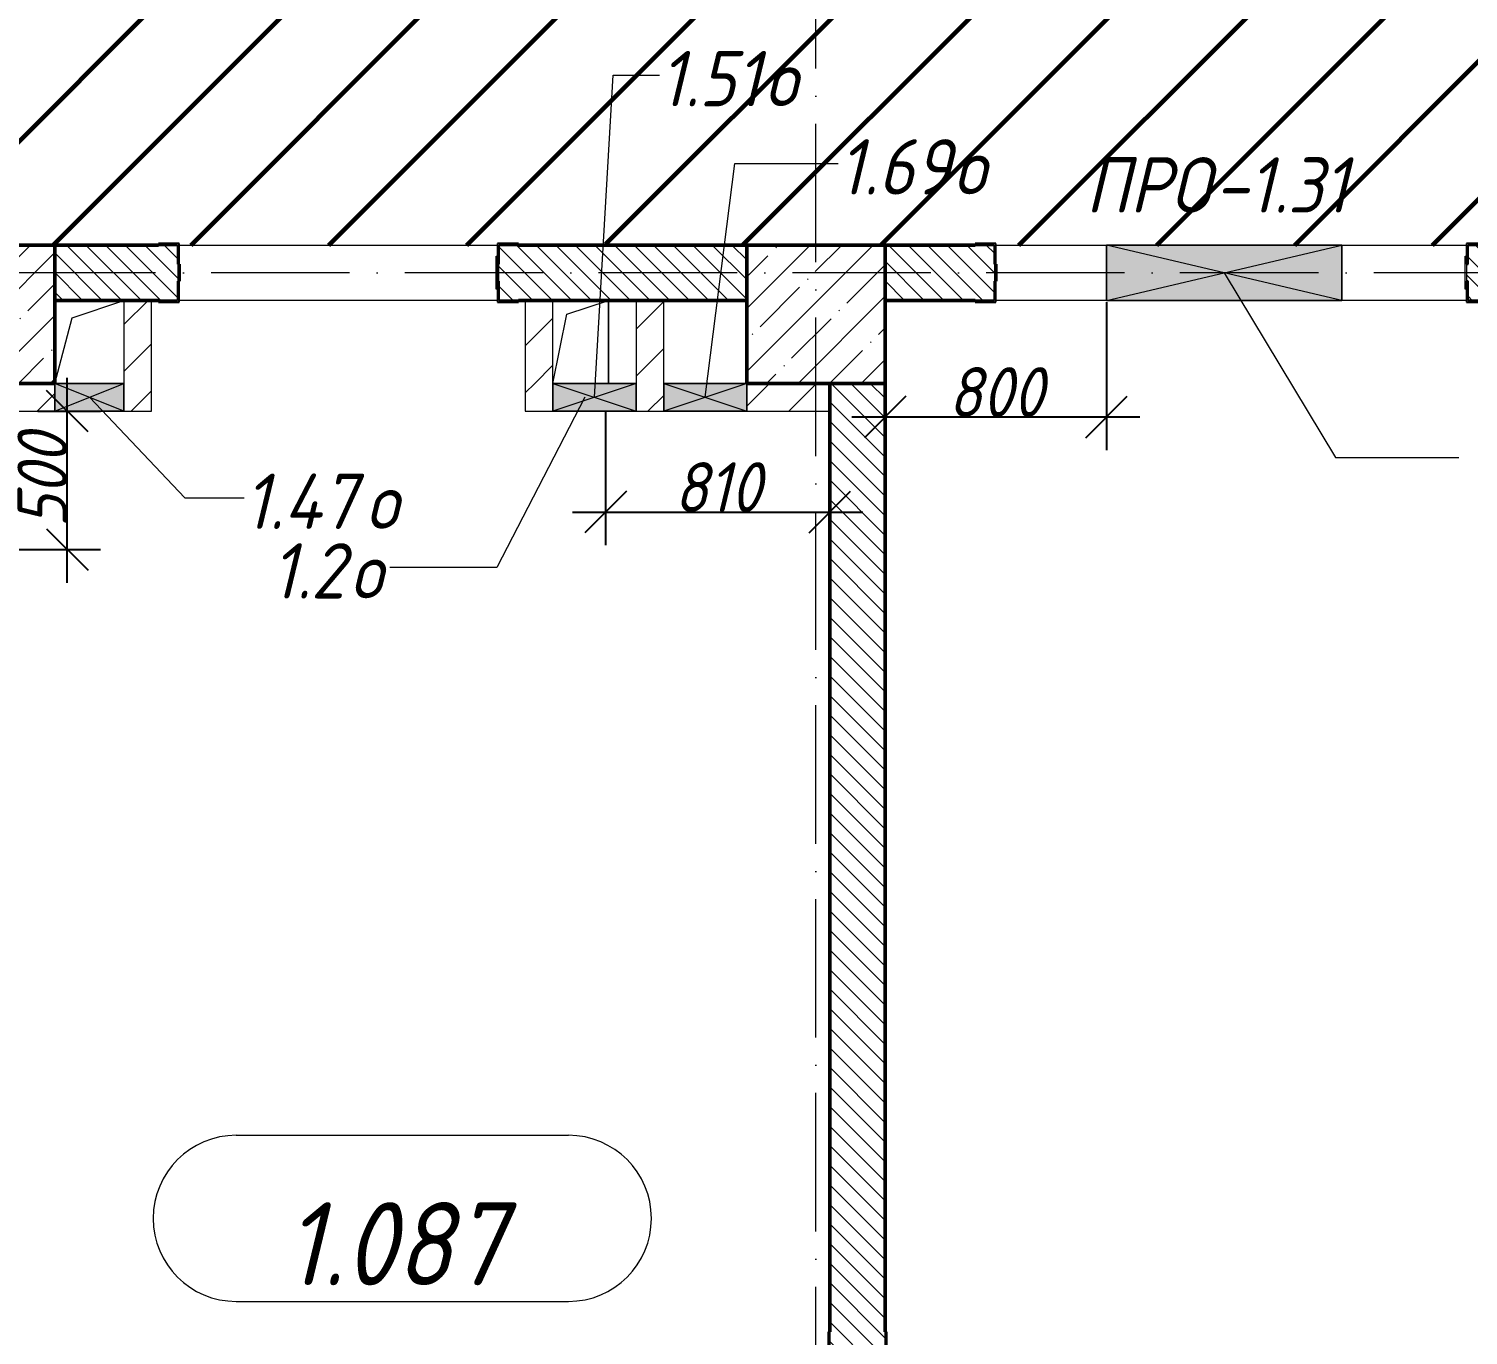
# Model space of a CAD drawing. Header units: millimetres. Extents: x -606178 to 312196, y -19338 to 632709.
# Drawn here: x -366075 to -360874, y 453938 to 458656 of the extents above; entities that cross this region are included whole.
import ezdxf

# ---------------------------------------------------------------- set-up
doc = ezdxf.new("R2010")
doc.units = ezdxf.units.MM
doc.linetypes.add('50_200_ШТРИХ_1Т_ш5_п1_п1_', pattern=[700, 500, -100, 0, -100])
for name, color, linetype, lineweight in [('6.4.1) Окр пт с инж. ПТ2.16', 3, 'Continuous', 60), ('A-____-____-DIMS', 7, 'Continuous', 9), ('A-DETL-GENF-OTLN', 7, 'Continuous', 9), ('A-FLOR-____-OTLN', 7, 'Continuous', 9), ('A-GENM-____-IDEN', 7, 'Continuous', 9), ('A-GENM-____-MCUT', 7, 'Continuous', 25), ('A-GENM-____-OTLN', 7, 'Continuous', 9), ('A-GENM-____-OTLN-1', 7, 'Continuous', 25), ('A-GLAZ-____-IDEN', 7, 'Continuous', 9), ('A-GLAZ-____-OTLN', 7, 'Continuous', 9), ('A-WALL-____-MCUT-2', 7, 'Continuous', 50), ('A-WALL-____-PATT-1', 7, 'Continuous', 9), ('A-WALL-FNSH-MCUT-1', 7, 'Continuous', 9), ('I-WALL-____-OTLN', 7, 'Continuous', 9), ('S-COLS-____-MCUT', 7, 'Continuous', 50), ('S-COLS-____-OTLN', 7, 'Continuous', 9), ('S-GRID-____-OTLN-1', 7, '50_200_ШТРИХ_1Т_ш5_п1_п1_', 9)]:
    doc.layers.add(name, color=color, linetype=linetype, lineweight=lineweight)
doc.layers.add('A-AREA-IDEN-1', color=7, linetype='Continuous', lineweight=9, true_color=0x000000)
doc.styles.add('ISOCPEUR_I', font='isocpeui.ttf', dxfattribs={"width": 0.9, "height": 2.5})
doc.styles.add('ISOCPEUR_I_10', font='isocpeui.ttf', dxfattribs={"width": 0.9, "height": 180})
doc.styles.add('ISOCPEUR_I_9', font='isocpeui.ttf', dxfattribs={"width": 0.9, "height": 250})
doc.dimstyles.new('ISO-1_8_0_9К_СРЕДНИЙ_Кладочные_3', dxfattribs={"dimscale": 304.8, "dimtxt": 179.276612, "dimasz": 0.492126, "dimexe": 0.393701, "dimexo": 0, "dimgap": 0, "dimtad": 1, "dimdec": 3, "dimrnd": 0.001, "dimdsep": 46, "dimtxsty": 'ISOCPEUR_I_10', "dimblk1": 'OBLIQUE', "dimblk2": 'OBLIQUE', "dimsah": 1, "dimcen": 0.09, "dimdle": 0.393701, "dimazin": 0, "dimtfac": 1, "dimtdec": 4, "dimtix": 1, "dimtmove": 0, "dimatfit": 3, "dimfxl": 1, "dimtvp": 1, "dimtolj": 1, "dimtzin": 0, "dimarcsym": 2})
pattern_1 = [(135, (-425830.77, 451794.26), (-35.35534, -35.35534), [])]
pattern_2 = [(45, (-425830.77, 451794.26), (-84.85281, 84.85281), [])]

# ---------------------------------------------------------------- blocks, each defined once
blk = doc.blocks.new('BSC_Колонна _Прямоугольная - 500х500-V61-АР1_План отверстий 1 этажа в осях 1-64_А-ГГ')
at = {"layer": 'S-COLS-____-OTLN'}
h = blk.add_hatch(dxfattribs=at)
h.set_pattern_fill('FP_93', color=256, style=0, pattern_type=2)
h.set_pattern_definition([(45, (-59600, -5831.04), (-114.04925, 114.04925), []), (45, (-59485.95, -5831.04), (-114.04925, 114.04925), [201.613, -40.323, 3.353, -36.97])])
h.paths.add_polyline_path([(-250, -250), (250, -250), (250, 250), (-250, 250)], flags=0)
at = {"layer": 'S-COLS-____-MCUT'}
for p, q in [((250, 250), (-250, 250)), ((-250, 250), (-250, -250)), ((250, -250), (250, 250)), ((-250, -250), (250, -250))]:
    blk.add_line(p, q, dxfattribs=at)
blk = doc.blocks.new('BSC_Колонна _Прямоугольная - 500х500-V101-АР1_План отверстий 1 этажа в осях 1-64_А-ГГ')
at = {"layer": 'S-COLS-____-OTLN'}
h = blk.add_hatch(dxfattribs=at)
h.set_pattern_fill('FP_133', color=256, style=0, pattern_type=2)
h.set_pattern_definition([(45, (-62600, -5831.04), (-114.04925, 114.04925), []), (45, (-62485.95, -5831.04), (-114.04925, 114.04925), [201.613, -40.323, 3.353, -36.97])])
h.paths.add_polyline_path([(-250, -250), (250, -250), (250, 250), (-250, 250)], flags=0)
at = {"layer": 'S-COLS-____-MCUT'}
for p, q in [((250, 250), (-250, 250)), ((-250, 250), (-250, -250)), ((250, -250), (250, 250)), ((-250, -250), (250, -250))]:
    blk.add_line(p, q, dxfattribs=at)
blk = doc.blocks.new('Фахверк_СКБ_Уголок - 200_4010-27904286-АР1_План отверстий 1 этажа в осях 1-64_А-ГГ')
at = {"layer": 'A-GENM-____-MCUT'}
for p, q in [((200, 156), (125, 156)), ((125, 156), (125, 81)), ((131, 81), (131, 150)), ((131, 150), (200, 150)), ((200, 150), (200, 156)), ((125, 81), (131, 81)), ((131, 19), (125, 19)), ((125, 19), (125, -56)), ((131, -50), (131, 19)), ((200, -50), (131, -50)), ((200, -56), (200, -50)), ((125, -56), (200, -56))]:
    blk.add_line(p, q, dxfattribs=at)
blk = doc.blocks.new('Фахверк_СКБ_Уголок - 200_3600-27915153-АР1_План отверстий 1 этажа в осях 1-64_А-ГГ')
at = {"layer": 'A-GENM-____-MCUT'}
for p, q in [((125, 156), (50, 156)), ((50, 156), (50, 150)), ((50, 150), (119, 150)), ((119, 150), (119, 81)), ((125, 81), (125, 156)), ((119, 81), (125, 81)), ((125, 19), (119, 19)), ((119, 19), (119, -50)), ((125, -56), (125, 19)), ((119, -50), (50, -50)), ((50, -50), (50, -56)), ((50, -56), (125, -56))]:
    blk.add_line(p, q, dxfattribs=at)
blk = doc.blocks.new('154_Стойка_СКБ_Уголок - СМ-2530_200-28213945-АР1_План отверстий 1 этажа в осях 1-64_А-ГГ')
at = {"layer": 'A-GENM-____-MCUT'}
for p, q in [((125, 156), (125, 81)), ((200, 156), (125, 156)), ((131, 81), (131, 150)), ((131, 150), (200, 150)), ((200, 150), (200, 156)), ((125, 81), (131, 81)), ((131, 19), (125, 19)), ((125, 19), (125, -56)), ((131, -50), (131, 19)), ((200, -50), (131, -50)), ((200, -56), (200, -50)), ((125, -56), (200, -56))]:
    blk.add_line(p, q, dxfattribs=at)
blk = doc.blocks.new('Стойка_Влож_Полоса боковая - Полоса-28213942-АР1_План отверстий 1 этажа в осях 1-64_А-ГГ')
at = {"layer": 'A-GENM-____-OTLN'}
for p, q in [((-5, 60), (0, 60)), ((-5, -60), (-5, 60)), ((0, 31), (0, -31)), ((0, -60), (-5, -60))]:
    blk.add_line(p, q, dxfattribs=at)
blk = doc.blocks.new('154_Стойка_СКБ_Уголок - СМ-2230_200-28216496-АР1_План отверстий 1 этажа в осях 1-64_А-ГГ')
at = {"layer": 'A-GENM-____-MCUT'}
for p, q in [((125, 156), (125, 81)), ((200, 156), (125, 156)), ((131, 81), (131, 150)), ((131, 150), (200, 150)), ((200, 150), (200, 156)), ((125, 81), (131, 81)), ((131, 19), (125, 19)), ((125, 19), (125, -56)), ((131, -50), (131, 19)), ((200, -50), (131, -50)), ((200, -56), (200, -50)), ((125, -56), (200, -56))]:
    blk.add_line(p, q, dxfattribs=at)
blk = doc.blocks.new('Стойка_Влож_Полоса боковая - Полоса-V151-АР1_План отверстий 1 этажа в осях 1-64_А-ГГ')
at = {"layer": 'A-GENM-____-OTLN'}
for p, q in [((-5, 60), (0, 60)), ((-5, -60), (-5, 60)), ((0, -60), (-5, -60))]:
    blk.add_line(p, q, dxfattribs=at)
blk = doc.blocks.new('AR_Отверстие прямоугольное _в плите_ - AR_Отверстие прямоугольное _в плите_-V204-АР1_План отверстий 1 этажа в осях 1-64_А-ГГ')
at = {"layer": 'A-GENM-____-OTLN'}
for p, q in [((-62.5, 87.5), (125, 150)), ((-125, -150), (-62.5, 87.5))]:
    blk.add_line(p, q, dxfattribs=at)
blk = doc.blocks.new('AR_Отверстие прямоугольное _в плите_ - AR_Отверстие прямоугольное _в плите_-V205-АР1_План отверстий 1 этажа в осях 1-64_А-ГГ')
at = {"layer": 'A-GENM-____-OTLN'}
for p, q in [((-50, 100), (100, 150)), ((100, -150), (100, 150)), ((-100, -150), (-50, 100))]:
    blk.add_line(p, q, dxfattribs=at)
blk = doc.blocks.new('AR_Отверстие прямоугольное _в стене__БезПР - AR_Отверстие прямоугольное _в стене__БезПР-36428461-АР1_План отверстий 1 этажа в осях 1-64_А-ГГ')
at = {"layer": 'A-GLAZ-____-OTLN'}
blk.add_hatch(color=256, dxfattribs=at).paths.add_polyline_path([(-150, -50), (150, -50), (150, 50), (-150, 50)], flags=0)
at = {"layer": 'A-DETL-GENF-OTLN'}
for p, q in [((-150, -50), (-150, 50)), ((-150, 50), (150, 50)), ((150, 50), (-150, -50)), ((-150, 50), (150, -50)), ((150, 50), (-150, 50)), ((-150, 50), (-150, -50)), ((150, 50), (150, -50)), ((150, -50), (150, 50)), ((150, -50), (-150, -50)), ((-150, -50), (150, -50))]:
    blk.add_line(p, q, dxfattribs=at)
blk = doc.blocks.new('AR_Отверстие прямоугольное _в стене__БезПР - AR_Отверстие прямоугольное _в стене__БезПР-36428955-АР1_План отверстий 1 этажа в осях 1-64_А-ГГ')
at = {"layer": 'A-GLAZ-____-OTLN'}
blk.add_hatch(color=256, dxfattribs=at).paths.add_polyline_path([(-103.8, 50), (-125, 50), (-125, -50), (125, -50), (125, 50)], flags=0)
at = {"layer": 'A-DETL-GENF-OTLN'}
for p, q in [((-125, -50), (-125, 50)), ((-125, 50), (125, 50)), ((125, 50), (-125, -50)), ((-125, 50), (125, -50)), ((125, 50), (-125, 50)), ((-125, 50), (-125, -50)), ((125, 50), (125, -50)), ((125, -50), (125, 50)), ((125, -50), (-125, -50)), ((-125, -50), (125, -50))]:
    blk.add_line(p, q, dxfattribs=at)
at = {"layer": 'A-GLAZ-____-OTLN'}
blk.add_line((125, 50), (-125, 50), dxfattribs=at)
blk = doc.blocks.new('AR_Отверстие прямоугольное _в стене__БезПР - AR_Отверстие прямоугольное _в стене__БезПР-36428966-АР1_План отверстий 1 этажа в осях 1-64_А-ГГ')
at = {"layer": 'A-GLAZ-____-OTLN'}
blk.add_hatch(color=256, dxfattribs=at).paths.add_polyline_path([(150, 50), (-150, 50), (-150, -50), (150, -50)], flags=0)
at = {"layer": 'A-DETL-GENF-OTLN'}
for p, q in [((-150, -50), (-150, 50)), ((-150, 50), (150, 50)), ((150, 50), (-150, -50)), ((-150, 50), (150, -50)), ((150, 50), (-150, 50)), ((-150, 50), (-150, -50)), ((150, 50), (150, -50)), ((150, -50), (150, 50)), ((150, -50), (-150, -50)), ((-150, -50), (150, -50))]:
    blk.add_line(p, q, dxfattribs=at)
at = {"layer": 'A-GLAZ-____-OTLN'}
blk.add_line((150, 50), (-150, 50), dxfattribs=at)
blk = doc.blocks.new('AR_Отверстие прямоугольное _в стене_ - AR_Отверстие прямоугольное _в стене__ОВ-36666481-АР1_План отверстий 1 этажа в осях 1-64_А-ГГ')
at = {"layer": 'A-GLAZ-____-OTLN'}
blk.add_hatch(color=256, dxfattribs=at).paths.add_polyline_path([(-425, 100), (-425, -100), (425, -100), (425, 100)], flags=0)
at = {"layer": 'A-DETL-GENF-OTLN'}
for p, q in [((-425, -100), (-425, 100)), ((-425, 100), (425, 100)), ((425, 100), (-425, -100)), ((-425, 100), (425, -100)), ((425, 100), (-425, 100)), ((-425, 100), (-425, -100)), ((425, 100), (425, -100)), ((425, -100), (425, 100)), ((425, -100), (-425, -100)), ((-425, -100), (425, -100))]:
    blk.add_line(p, q, dxfattribs=at)
blk = doc.blocks.new('_Oblique')
at = {"color": 0, "linetype": 'ByBlock', "lineweight": -2}
blk.add_line((-0.5, -0.5), (0.5, 0.5), dxfattribs=at)
blk = doc.blocks.new('*D4293')
at = {"layer": 'A-____-____-DIMS', "color": 0, "lineweight": -2, "transparency": 16777216}
for p, q in [((-362180.8, 457669.3), (-362180.8, 457134.2)), ((-362980.8, 457375.3), (-362980.8, 457134.2)), ((-363100.8, 457254.2), (-362060.8, 457254.2))]:
    blk.add_line(p, q, dxfattribs=at)
at = {"layer": 'Defpoints', "color": 0, "transparency": 16777216}
for p in [(-362180.8, 457669.3), (-362980.8, 457375.3), (-362180.8, 457254.2)]:
    blk.add_point(p, dxfattribs=at)
at = {"layer": 'A-____-____-DIMS', "color": 0, "lineweight": -2, "transparency": 16777216, "xscale": 150, "yscale": 150, "zscale": 150, "rotation": 180}
blk.add_blockref('_Oblique', (-362980.8, 457254.2), dxfattribs=at)
at = {"layer": 'A-____-____-DIMS', "color": 0, "lineweight": -2, "transparency": 16777216, "xscale": 150, "yscale": 150, "zscale": 150}
blk.add_blockref('_Oblique', (-362180.8, 457254.2), dxfattribs=at)
at = {"layer": 'A-____-____-DIMS', "color": 0, "transparency": 16777216, "insert": (-362580.8, 457344.2), "char_height": 180, "width": 409.578, "attachment_point": 5, "style": 'ISOCPEUR_I_10'}
blk.add_mtext('\\A1;800', dxfattribs=at)
blk = doc.blocks.new('*D4294')
at = {"layer": 'A-____-____-DIMS', "color": 0, "lineweight": -2, "transparency": 16777216}
for p, q in [((-365935.7, 456655.3), (-365935.7, 457395.3)), ((-366041.8, 457275.3), (-365815.7, 457275.3)), ((-366280.8, 456775.3), (-365815.7, 456775.3))]:
    blk.add_line(p, q, dxfattribs=at)
at = {"layer": 'Defpoints', "color": 0, "transparency": 16777216}
for p in [(-366041.8, 457275.3), (-365935.7, 457275.3), (-366280.8, 456775.3)]:
    blk.add_point(p, dxfattribs=at)
at = {"layer": 'A-____-____-DIMS', "color": 0, "lineweight": -2, "transparency": 16777216, "xscale": 150, "yscale": 150, "zscale": 150}
for p, rotation in [((-365935.7, 457275.3), 90), ((-365935.7, 456775.3), 270)]:
    blk.add_blockref('_Oblique', p, dxfattribs=dict(at, rotation=rotation))
at = {"layer": 'A-____-____-DIMS', "color": 0, "transparency": 16777216, "insert": (-366025.7, 457025.3), "char_height": 180, "width": 409.578, "attachment_point": 5, "rotation": 90, "style": 'ISOCPEUR_I_10'}
blk.add_mtext('\\A1;500', dxfattribs=at)
blk = doc.blocks.new('*D4295')
at = {"layer": 'A-____-____-DIMS', "color": 0, "lineweight": -2, "transparency": 16777216}
for p, q in [((-363990.8, 457275.3), (-363990.8, 456790.7)), ((-363180.8, 457275.3), (-363180.8, 456790.7)), ((-364110.8, 456910.7), (-363060.8, 456910.7))]:
    blk.add_line(p, q, dxfattribs=at)
at = {"layer": 'Defpoints', "color": 0, "transparency": 16777216}
for p in [(-363990.8, 457275.3), (-363180.8, 457275.3), (-363180.8, 456910.7)]:
    blk.add_point(p, dxfattribs=at)
at = {"layer": 'A-____-____-DIMS', "color": 0, "lineweight": -2, "transparency": 16777216, "xscale": 150, "yscale": 150, "zscale": 150, "rotation": 180}
blk.add_blockref('_Oblique', (-363990.8, 456910.7), dxfattribs=at)
at = {"layer": 'A-____-____-DIMS', "color": 0, "lineweight": -2, "transparency": 16777216, "xscale": 150, "yscale": 150, "zscale": 150}
blk.add_blockref('_Oblique', (-363180.8, 456910.7), dxfattribs=at)
at = {"layer": 'A-____-____-DIMS', "color": 0, "transparency": 16777216, "insert": (-363585.8, 457000.7), "char_height": 180, "width": 368.207, "attachment_point": 5, "style": 'ISOCPEUR_I_10'}
blk.add_mtext('\\A1;810', dxfattribs=at)
blk = doc.blocks.new('AAR_СКБ_Марка_помещения_1_5 ммп - Номер _ Площадь-27962135-АИ_План этажа_Стены_1')
at = {"layer": 'A-AREA-IDEN-1'}
for p, q in [((-2.987, 3), (3.013, 3)), ((-2.987, 0), (3.013, 0))]:
    blk.add_line(p, q, dxfattribs=at)
for centre, start, end in [((-2.987, 1.5), 90, 270), ((3.013, 1.5), 270, 90)]:
    blk.add_arc(centre, 1.5, start, end, dxfattribs=at)

msp = doc.modelspace()

# ---------------------------------------------------------------- hatches: boundary and pattern name
at = {"layer": '6.4.1) Окр пт с инж. ПТ2.16'}
h = msp.add_hatch(dxfattribs=at)
h.set_pattern_fill('ANSI31', color=256, scale=111)
h.paths.add_polyline_path([(-353980.7712, 460775.3011), (-354480.7712, 460775.3011), (-354480.7712, 461025.3011), (-356280.7712, 461025.3011), (-356280.7712, 460775.3011), (-356980.7712, 460775.3011), (-357480.7712, 460775.3011), (-357480.7712, 460925.3011), (-357680.7712, 460925.3011), (-357680.7712, 461025.3011), (-357755.7712, 461025.3011), (-357755.7712, 461019.3011), (-357830.7712, 461019.3011), (-359630.7712, 461025.3011), (-359630.7712, 461019.3011), (-359705.7712, 461019.3011), (-360755.7712, 461025.3011), (-360755.7712, 461019.3011), (-360830.7712, 461019.3011), (-360830.7712, 461025.3011), (-362630.7712, 461025.3011), (-362630.7712, 461019.3011), (-362705.7712, 461019.3011), (-362780.7712, 461020.9375), (-362780.7712, 460925.3011), (-362980.7712, 460925.3011), (-362980.7712, 460775.3011), (-363480.7712, 460775.3011), (-363480.7712, 460925.3011), (-363680.7712, 460925.3011), (-363680.7712, 461025.3011), (-363755.7712, 461025.3011), (-363755.7712, 461019.3011), (-363830.7712, 461019.3011), (-363830.7712, 461025.3011), (-365980.7712, 461025.3011), (-365980.7712, 460775.3011), (-366480.7712, 460775.3011), (-366480.7712, 460925.3011), (-366680.7712, 460925.3011), (-366680.7712, 461025.3011), (-371630.7712, 461025.3011), (-371630.7712, 461019.3011), (-371705.7712, 461019.3011), (-371780.7712, 461020.9375), (-371780.7712, 460925.3011), (-371980.7712, 460925.3011), (-371980.7712, 460775.3011), (-372480.7712, 460775.3011), (-372480.7712, 460925.3011), (-372680.7712, 460925.3011), (-372680.7712, 461025.3011), (-372755.7712, 461025.3011), (-372755.7712, 461019.3011), (-372830.7712, 461019.3011), (-372830.7712, 461025.3011), (-374630.7712, 461025.3011), (-374630.7712, 461019.3011), (-374705.7712, 461019.3011), (-374980.7712, 461025.3011), (-374980.7712, 460775.3011), (-375480.7712, 460775.3011), (-375480.7712, 460925.3011), (-375680.7712, 460925.3011), (-375680.7712, 461025.3011), (-375755.7712, 461025.3011), (-375755.7712, 461019.3011), (-375830.7712, 461019.3011), (-375830.7712, 461025.3011), (-377630.7712, 461025.3011), (-377630.7712, 461019.3011), (-377705.7712, 461019.3011), (-378755.7712, 461025.3011), (-378755.7712, 461019.3011), (-378830.7712, 461019.3011), (-380630.7712, 461025.3011), (-380630.7712, 461019.3011), (-380705.7712, 461019.3011), (-380780.7712, 461020.9375), (-380780.7712, 460925.3011), (-380980.7712, 460925.3011), (-380980.7712, 460775.3011), (-380980.7712, 460225.3011), (-380980.7712, 459725.3011), (-380980.7712, 458575.3011), (-380980.7712, 457875.3011), (-380680.7712, 457875.3011), (-380280.7712, 457875.3011), (-380055.7712, 457875.3011), (-380055.7712, 457881.3011), (-379980.7712, 457881.3011), (-379950.7712, 457875.3011), (-379980.7712, 457875.3011), (-379980.7712, 457835.3011), (-379975.7712, 457835.3011), (-379975.7712, 457715.3011), (-379980.119, 457675.3011), (-379080.7712, 457675.3011), (-379080.7712, 457715.3011), (-379085.7712, 457715.3011), (-379085.7712, 457835.3011), (-379080.7712, 457881.3011), (-379005.7712, 457881.3011), (-377155.7712, 457875.3011), (-377155.7712, 457881.3011), (-377080.7712, 457881.3011), (-377050.7712, 457875.3011), (-377080.7712, 457875.3011), (-377080.7712, 457835.3011), (-377075.7712, 457835.3011), (-377075.7712, 457715.3011), (-377080.119, 457675.3011), (-376180.7712, 457675.3011), (-376180.7712, 457715.3011), (-376185.7712, 457715.3011), (-376185.7712, 457835.3011), (-376180.7712, 457881.3011), (-376105.7712, 457881.3011), (-375480.7712, 457875.3011), (-374980.7712, 457875.3011), (-373980.7712, 457875.3011), (-373480.7712, 457875.3011), (-372480.7712, 457875.3011), (-371955.7712, 457875.3011), (-371955.7712, 457881.3011), (-371880.7712, 457881.3011), (-371880.7712, 457875.3011), (-370180.7712, 457875.3011), (-370180.7712, 457881.3011), (-370105.7712, 457881.3011), (-369105.7712, 457875.3011), (-369105.7712, 457881.3011), (-369030.7712, 457881.3011), (-369030.7712, 457875.3011), (-367880.7712, 457875.3011), (-367880.7712, 457881.3011), (-367805.7712, 457881.3011), (-367580.7712, 457875.3011), (-366880.7712, 457875.3011), (-366480.7712, 457875.3011), (-365980.7712, 457875.3011), (-365605.7712, 457875.3011), (-365605.7712, 457881.3011), (-365530.7712, 457881.3011), (-365530.7712, 457875.3011), (-364380.7712, 457875.3011), (-364380.7712, 457881.3011), (-364305.7712, 457881.3011), (-363480.7712, 457875.3011), (-362980.7712, 457875.3011), (-362655.7712, 457875.3011), (-362655.7712, 457881.3011), (-362580.7712, 457881.3011), (-362580.7712, 457875.3011), (-362180.7712, 457875.3011), (-361330.7712, 457875.3011), (-360880.7712, 457875.3011), (-360880.7712, 457881.3011), (-360805.7712, 457881.3011), (-360205.7712, 457875.3011), (-360205.7712, 457881.3011), (-360130.7712, 457881.3011), (-360130.7712, 457835.3011), (-360125.7712, 457835.3011), (-360125.7712, 457715.3011), (-360130.119, 457675.3011), (-359230.7712, 457675.3011), (-359230.7712, 457715.3011), (-359235.7712, 457715.3011), (-359235.7712, 457835.3011), (-359230.7712, 457881.3011), (-359155.7712, 457881.3011), (-358105.7712, 457875.3011), (-357555.7712, 457875.3011), (-357480.7712, 457875.3011), (-356980.7712, 457875.3011), (-356855.7712, 457875.3011), (-356855.7712, 457881.3011), (-356780.7712, 457881.3011), (-356780.7712, 457806.3011), (-356780.7712, 457744.3011), (-356780.7712, 457675.3011), (-355880.7712, 457675.3011), (-355880.7712, 457715.3011), (-355885.7712, 457715.3011), (-355885.7712, 457835.3011), (-355880.7712, 457881.3011), (-355805.7712, 457881.3011), (-354480.7712, 457875.3011), (-353980.7712, 457875.3011)])
at = {"layer": 'A-WALL-____-PATT-1'}
h = msp.add_hatch(dxfattribs=at)
h.set_pattern_fill('FP_6', color=256, style=0, pattern_type=2)
h.set_pattern_definition(pattern_1)
h.paths.add_polyline_path([(-364305.7712, 457675.3011), (-363480.7712, 457675.3011), (-363480.7712, 457875.3011), (-364374.7712, 457875.3011), (-364374.7712, 457806.3011), (-364380.7712, 457806.3011), (-364380.7712, 457744.3011), (-364374.7712, 457744.3011), (-364374.7712, 457675.3011)], flags=0)
h.paths.add_polyline_path([(-365536.7712, 457675.3011), (-365536.7712, 457744.3011), (-365530.7712, 457744.3011), (-365530.7712, 457806.3011), (-365536.7712, 457806.3011), (-365536.7712, 457875.3011), (-365980.7712, 457875.3011), (-365980.7712, 457675.3011), (-365605.7712, 457675.3011)], flags=0)
h = msp.add_hatch(dxfattribs=at)
h.set_pattern_fill('FP_6', color=256, style=0, pattern_type=2)
h.set_pattern_definition(pattern_1)
h.paths.add_polyline_path([(-359224.7712, 457675.3011), (-358105.7712, 457675.3011), (-358105.7712, 457875.3011), (-359224.7712, 457875.3011), (-359224.7712, 457806.3011), (-359230.7712, 457806.3011), (-359230.7712, 457744.3011), (-359224.7712, 457744.3011), (-359224.7712, 457675.9868)], flags=0)
h.paths.add_polyline_path([(-357480.7712, 457675.3011), (-357480.7712, 457875.3011), (-357555.7712, 457875.3011), (-357555.7712, 457675.3011)], flags=0)
h.paths.add_polyline_path([(-360874.7712, 457675.3011), (-360136.7712, 457675.3011), (-360136.7712, 457744.3011), (-360130.7712, 457744.3011), (-360130.7712, 457806.3011), (-360136.7712, 457806.3011), (-360136.7712, 457875.3011), (-360874.7712, 457875.3011), (-360874.7712, 457806.3011), (-360880.7712, 457806.3011), (-360880.7712, 457744.3011), (-360874.7712, 457744.3011), (-360874.7712, 457715.3011)], flags=0)
h.paths.add_polyline_path([(-362586.7712, 457675.3011), (-362586.7712, 457744.3011), (-362580.7712, 457744.3011), (-362580.7712, 457806.3011), (-362586.7712, 457806.3011), (-362586.7712, 457875.3011), (-362980.7712, 457875.3011), (-362980.7712, 457675.3011), (-362655.7712, 457675.3011)], flags=0)
h = msp.add_hatch(dxfattribs=at)
h.set_pattern_fill('FP_4', color=256, style=0, pattern_type=2)
h.set_pattern_definition(pattern_2)
h.paths.add_polyline_path([(-365730.7712, 457375.3011), (-365630.7712, 457375.3011), (-365630.7712, 457675.3011), (-365730.7712, 457675.3011)], flags=0)
h = msp.add_hatch(dxfattribs=at)
h.set_pattern_fill('FP_4', color=256, style=0, pattern_type=2)
h.set_pattern_definition(pattern_2)
h.paths.add_polyline_path([(-364280.7712, 457375.3011), (-364180.7712, 457375.3011), (-364180.7712, 457675.3011), (-364280.7712, 457675.3011)], flags=0)
h = msp.add_hatch(dxfattribs=at)
h.set_pattern_fill('FP_4', color=256, style=0, pattern_type=2)
h.set_pattern_definition(pattern_2)
h.paths.add_polyline_path([(-363880.7712, 457375.3011), (-363780.7712, 457375.3011), (-363780.7712, 457675.3011), (-363880.7712, 457675.3011)], flags=0)
h = msp.add_hatch(dxfattribs=at)
h.set_pattern_fill('FP_4', color=256, style=0, pattern_type=2)
h.set_pattern_definition(pattern_2)
h.paths.add_polyline_path([(-366280.7712, 457275.3011), (-365980.7712, 457275.3011), (-365980.7712, 457375.3011), (-366280.7712, 457375.3011)], flags=0)
h.paths.add_polyline_path([(-365630.7712, 457275.3011), (-365630.7712, 457375.3011), (-365730.7712, 457375.3011), (-365730.7712, 457275.3011)], flags=0)
h = msp.add_hatch(dxfattribs=at)
h.set_pattern_fill('FP_4', color=256, style=0, pattern_type=2)
h.set_pattern_definition(pattern_2)
h.paths.add_polyline_path([(-363780.7712, 457275.3011), (-363780.7712, 457375.3011), (-363880.7712, 457375.3011), (-363880.7712, 457275.3011)], flags=0)
h.paths.add_polyline_path([(-364280.7712, 457275.3011), (-364180.7712, 457275.3011), (-364180.7712, 457375.3011), (-364280.7712, 457375.3011)], flags=0)
h.paths.add_polyline_path([(-363480.7712, 457275.3011), (-363180.7712, 457275.3011), (-363180.7712, 457375.3011), (-363480.7712, 457375.3011), (-363480.7712, 457325.3011)], flags=0)
h = msp.add_hatch(dxfattribs=at)
h.set_pattern_fill('FP_6', color=256, style=0, pattern_type=2)
h.set_pattern_definition(pattern_1)
h.paths.add_polyline_path([(-362980.7712, 450375.3011), (-362980.7712, 453875.3011), (-363049.7712, 453875.3011), (-363049.7712, 453881.3011), (-362980.7712, 453881.3011), (-362980.7712, 457375.3011), (-363180.7712, 457375.3011), (-363180.7712, 453881.3011), (-363111.7712, 453881.3011), (-363111.7712, 453875.3011), (-363180.7712, 453875.3011), (-363180.7712, 450375.3011), (-363100.7391, 450375.3011)], flags=0)

# ---------------------------------------------------------------- linework, layer by layer
at = {"layer": 'A-FLOR-____-OTLN'}
msp.add_line((-363980.7712, 457675.3011), (-363980.7712, 457375.3011), dxfattribs=at)
at = {"layer": 'A-GLAZ-____-IDEN'}
for p, q in [((-364030.7712, 457325.3011), (-363963.8251, 458488.6171)), ((-363963.8251, 458488.6171), (-363796.1006, 458488.6171)), ((-363630.7712, 457325.3011), (-363524.1068, 458170.1029)), ((-363524.1068, 458170.1029), (-363150.1039, 458170.1029)), ((-361755.7712, 457775.3011), (-361354.1529, 457107.8027)), ((-365855.7712, 457325.3011), (-365511.2226, 456962.0956)), ((-364065.7712, 457325.3011), (-364383.7614, 456710.8027)), ((-361354.1529, 457107.8027), (-360908.3001, 457107.8027)), ((-365511.2226, 456962.0956), (-365297.1017, 456962.0956)), ((-364383.7614, 456710.8027), (-364770.0439, 456710.8027))]:
    msp.add_line(p, q, dxfattribs=at)
at = {"layer": 'A-WALL-____-MCUT-2'}
for p, q in [((-365605.7712, 457875.3011), (-365980.7712, 457875.3011)), ((-363480.7712, 457875.3011), (-364305.7712, 457875.3011)), ((-362655.7712, 457875.3011), (-362980.7712, 457875.3011)), ((-365530.7712, 457744.3011), (-365530.7712, 457806.3011)), ((-364380.7712, 457806.3011), (-364380.7712, 457744.3011)), ((-362580.7712, 457744.3011), (-362580.7712, 457806.3011)), ((-365980.7712, 457675.3011), (-365605.7712, 457675.3011)), ((-364305.7712, 457675.3011), (-363480.7712, 457675.3011)), ((-362980.7712, 457675.3011), (-362655.7712, 457675.3011)), ((-363180.7712, 457375.3011), (-363180.7712, 453950.3011)), ((-362980.7712, 453950.3011), (-362980.7712, 457375.3011))]:
    msp.add_line(p, q, dxfattribs=at)
at = {"layer": 'A-WALL-FNSH-MCUT-1'}
for p, q in [((-365730.7712, 457675.3011), (-365730.7712, 457375.3011)), ((-365630.7712, 457275.3011), (-365630.7712, 457675.3011)), ((-364280.7712, 457675.3011), (-364280.7712, 457275.3011)), ((-364180.7712, 457375.3011), (-364180.7712, 457675.3011)), ((-363880.7712, 457675.3011), (-363880.7712, 457375.3011)), ((-363780.7712, 457375.3011), (-363780.7712, 457675.3011)), ((-366280.7712, 457275.3011), (-365980.7712, 457275.3011)), ((-365730.7712, 457275.3011), (-365630.7712, 457275.3011)), ((-364280.7712, 457275.3011), (-364180.7712, 457275.3011)), ((-363880.7712, 457275.3011), (-363780.7712, 457275.3011)), ((-363480.7712, 457275.3011), (-363180.7712, 457275.3011))]:
    msp.add_line(p, q, dxfattribs=at)
at = {"layer": 'I-WALL-____-OTLN'}
for p, q in [((-365530.7712, 457875.3011), (-364380.7712, 457875.3011)), ((-362580.7712, 457875.3011), (-362180.7712, 457875.3011)), ((-361330.7712, 457875.3011), (-360880.7712, 457875.3011)), ((-364380.7712, 457675.3011), (-365530.7712, 457675.3011)), ((-362180.7712, 457675.3011), (-362580.7712, 457675.3011)), ((-360880.7712, 457675.3011), (-361330.7712, 457675.3011))]:
    msp.add_line(p, q, dxfattribs=at)
at = {"layer": 'S-GRID-____-OTLN-1'}
for p, q in [((-363230.7712, 447311.6528), (-363230.7712, 461944.7985)), ((-335511.9839, 457775.3011), (-430499.5414, 457775.3011))]:
    msp.add_line(p, q, dxfattribs=at)

# ---------------------------------------------------------------- block references
at = {"layer": 'A-AREA-IDEN-1', "xscale": 199.9999999999999, "yscale": 199.9999999999999, "zscale": 199.9999999999999}
msp.add_blockref('AAR_СКБ_Марка_помещения_1_5 ммп - Номер _ Площадь-27962135-АИ_План этажа_Стены_1', (-364727.8068, 454059.6278), dxfattribs=at)
at = {"layer": 'A-GENM-____-OTLN'}
for name, p in [('Стойка_Влож_Полоса боковая - Полоса-V151-АР1_План отверстий 1 этажа в осях 1-64_А-ГГ', (-364380.7712, 457775.3011)), ('Стойка_Влож_Полоса боковая - Полоса-28213942-АР1_План отверстий 1 этажа в осях 1-64_А-ГГ', (-360880.7712, 457775.3011)), ('AR_Отверстие прямоугольное _в плите_ - AR_Отверстие прямоугольное _в плите_-V204-АР1_План отверстий 1 этажа в осях 1-64_А-ГГ', (-365855.7712, 457525.3011)), ('AR_Отверстие прямоугольное _в плите_ - AR_Отверстие прямоугольное _в плите_-V205-АР1_План отверстий 1 этажа в осях 1-64_А-ГГ', (-364080.7712, 457525.3011))]:
    msp.add_blockref(name, p, dxfattribs=at)
at = {"layer": 'A-GENM-____-OTLN-1'}
for name, p, rotation in [('154_Стойка_СКБ_Уголок - СМ-2230_200-28216496-АР1_План отверстий 1 этажа в осях 1-64_А-ГГ', (-365405.7712, 457825.3011), 180), ('Фахверк_СКБ_Уголок - 200_4010-27904286-АР1_План отверстий 1 этажа в осях 1-64_А-ГГ', (-362455.7712, 457825.3011), 180), ('Фахверк_СКБ_Уголок - 200_3600-27915153-АР1_План отверстий 1 этажа в осях 1-64_А-ГГ', (-363130.7712, 454000.3011), 269.9999999999999)]:
    msp.add_blockref(name, p, dxfattribs=dict(at, rotation=rotation))
for name, p in [('154_Стойка_СКБ_Уголок - СМ-2230_200-28216496-АР1_План отверстий 1 этажа в осях 1-64_А-ГГ', (-364505.7712, 457725.3011)), ('154_Стойка_СКБ_Уголок - СМ-2530_200-28213945-АР1_План отверстий 1 этажа в осях 1-64_А-ГГ', (-361005.7712, 457725.3011))]:
    msp.add_blockref(name, p, dxfattribs=at)
at = {"layer": 'A-GLAZ-____-OTLN', "rotation": 180}
for name, p in [('AR_Отверстие прямоугольное _в стене_ - AR_Отверстие прямоугольное _в стене__ОВ-36666481-АР1_План отверстий 1 этажа в осях 1-64_А-ГГ', (-361755.7712, 457775.3011)), ('AR_Отверстие прямоугольное _в стене__БезПР - AR_Отверстие прямоугольное _в стене__БезПР-36428955-АР1_План отверстий 1 этажа в осях 1-64_А-ГГ', (-365855.7712, 457325.3011))]:
    msp.add_blockref(name, p, dxfattribs=at)
at = {"layer": 'A-GLAZ-____-OTLN'}
for name, p in [('AR_Отверстие прямоугольное _в стене__БезПР - AR_Отверстие прямоугольное _в стене__БезПР-36428461-АР1_План отверстий 1 этажа в осях 1-64_А-ГГ', (-364030.7712, 457325.3011)), ('AR_Отверстие прямоугольное _в стене__БезПР - AR_Отверстие прямоугольное _в стене__БезПР-36428966-АР1_План отверстий 1 этажа в осях 1-64_А-ГГ', (-363630.7712, 457325.3011))]:
    msp.add_blockref(name, p, dxfattribs=at)
at = {"layer": 'S-COLS-____-OTLN'}
for name, p in [('BSC_Колонна _Прямоугольная - 500х500-V61-АР1_План отверстий 1 этажа в осях 1-64_А-ГГ', (-366230.7712, 457625.3011)), ('BSC_Колонна _Прямоугольная - 500х500-V101-АР1_План отверстий 1 этажа в осях 1-64_А-ГГ', (-363230.7712, 457625.3011))]:
    msp.add_blockref(name, p, dxfattribs=at)

# ---------------------------------------------------------------- texts
at = {"layer": 'A-AREA-IDEN-1', "insert": (-364753.2359, 454117.9577), "char_height": 300, "width": 900, "attachment_point": 8, "line_spacing_factor": 1.139951, "style": 'ISOCPEUR_I'}
msp.add_mtext('\\pxqc,t8.46667,16.93333,25.4,33.86667,42.33333,50.8,59.26667,67.73333,76.2,84.66667,93.13333,101.6,110.06667,118.53333,127,135.46667,143.93333,152.4,160.86667,169.33333,177.8,186.26667,194.73333,203.2,211.66667,220.13333,228.6,237.06667,245.53333,254,262.46667,270.93333;{1.087}', dxfattribs=at)
at = {"layer": 'A-GENM-____-IDEN', "char_height": 200, "attachment_point": 1, "style": 'ISOCPEUR_I_9'}
for s, insert, width in [('ПРО', (-362256.3279, 458192.1302), 562.784625), ('-1.31', (-361791.9841, 458192.1302), 620.506125)]:
    msp.add_mtext(s, dxfattribs=dict(at, insert=insert, width=width))
at = {"layer": 'A-GLAZ-____-IDEN', "char_height": 200, "attachment_point": 1, "style": 'ISOCPEUR_I_9'}
for s, insert, width in [('1.51', (-363796.1006, 458576.2317), 461.772), ('\\fISOCPEUR|b0|i1|c204|p34|;\\W.9;о', (-363415.1006, 458576.2317), 158.734125), ('1.69', (-363150.1039, 458257.7174), 505.063125), ('\\fISOCPEUR|b0|i1|c204|p34|;\\W.9;о', (-362733.3852, 458257.7174), 158.734125), ('1.47', (-365297.1017, 457049.7102), 533.923875), ('\\fISOCPEUR|b0|i1|c204|p34|;\\W.9;о', (-364856.5704, 457049.7102), 158.734125), ('1.2', (-365199.0017, 456798.4173), 346.329), ('\\fISOCPEUR|b0|i1|c204|p34|;\\W.9;о', (-364913.2517, 456798.4173), 158.734125)]:
    msp.add_mtext(s, dxfattribs=dict(at, insert=insert, width=width))

# ---------------------------------------------------------------- dimensions: what is measured, and where the dimension line sits
at = {"layer": 'A-____-____-DIMS'}
for base, p1, p2, override, picture, middle in [((-362180.7712, 457254.1736), (-362980.7712, 457375.3011), (-362180.7712, 457669.3011), {"dimpost": '<>', "dimfxl": 852.312149}, '*D4293', (-362580.7712, 457344.1736)), ((-363180.7712, 456910.6952), (-363990.7712, 457275.3011), (-363180.7712, 457275.3011), {"dimpost": '<>', "dimfxl": 810}, '*D4295', (-363585.7712, 457000.6952))]:
    dim = msp.add_linear_dim(base=base, p1=p1, p2=p2, dimstyle='ISO-1_8_0_9К_СРЕДНИЙ_Кладочные_3', override=override, dxfattribs=at)
    dim.commit()
    dim.dimension.update_dxf_attribs({"geometry": picture, "text_midpoint": middle})
dim = msp.add_linear_dim(base=(-365935.748, 457275.3011), p1=(-366280.7712, 456775.3011), p2=(-366041.814, 457275.3011), angle=90, dimstyle='ISO-1_8_0_9К_СРЕДНИЙ_Кладочные_3', override={"dimpost": '<>', "dimfxl": 554.166524}, dxfattribs=at)
dim.commit()
dim.dimension.update_dxf_attribs({"geometry": '*D4294', "text_midpoint": (-366025.748, 457025.3011)})

doc.saveas('drawing.dxf')
